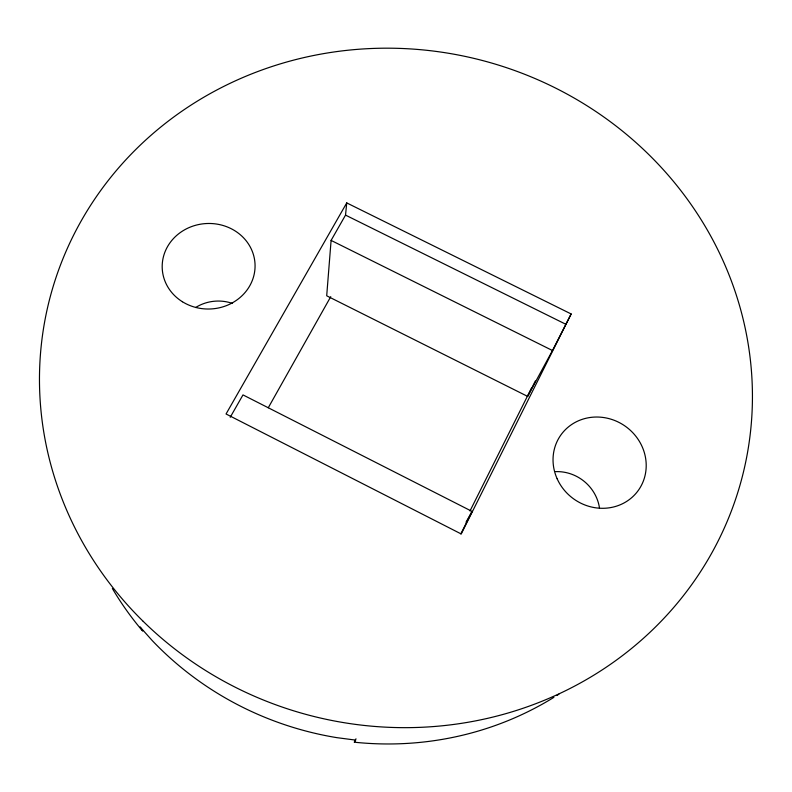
<?xml version="1.0" encoding="UTF-8"?>
<svg xmlns="http://www.w3.org/2000/svg" width="792" height="792" viewBox="0 0 792 792"><rect width="100%" height="100%" fill="white"/><g stroke="black" fill="none" stroke-linecap="round" stroke-linejoin="round"><path stroke-width="1.19" d="M346.738 202.91L345.53 215.107L331.096 240.412L326.7 295.802L527.63 396.396L552.469 350.519L571.151 313.959L346.738 202.91L226.047 413.978L461.221 533.966L571.151 313.959M553.895 697.336A312.137 299.653 13.8 0 1 356.647 742.431L354.341 742.134L355.994 738.807M469.983 510.988L531.402 388.228M527.63 396.396L535.352 380.952M460.835 533.887L472.062 511.414L242.986 394.901L230.215 417.285M268.27 407.761L330.749 296.673M466.043 522.146L472.062 511.414M354.341 742.134L355.687 740.114L336.897 737.659A317.681 304.475 13.8 0 1 152.401 640.748L140.085 626.957L142.709 631.026L141.194 629.333A312.137 299.653 13.8 0 1 112.365 588.505M345.53 215.107L565.637 324.175M331.096 240.412L552.469 350.519M558.895 694.178A312.137 299.653 13.8 0 1 556.905 695.455M555.608 471.636A41.521 39.392 38.6 0 1 599.504 508.088M195.594 307.534A40.62 38.016 -4.4 0 1 232.531 303.455M143.213 621.373A357.529 338.63 13.8 0 0 740.045 484.942A357.529 338.63 13.8 0 0 304.603 57.44A357.529 338.63 13.8 0 0 143.213 621.373M557.142 478.764A47.609 44.57 35.9 0 0 637.431 491.594A47.609 44.57 35.9 0 0 604.306 417.632A47.609 44.57 35.9 0 0 557.142 478.764M182.407 301.742A46.451 42.768 -2.7 0 0 254.935 269.191A46.451 42.768 -2.7 0 0 188.555 227.819A46.451 42.768 -2.7 0 0 182.407 301.742"/></g></svg>
